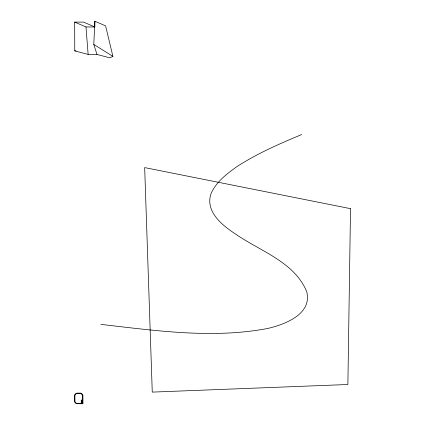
<?xml version="1.0" encoding="UTF-8"?>
<svg xmlns="http://www.w3.org/2000/svg" width="425" height="425" viewBox="0 0 425 425"><rect width="100%" height="100%" fill="white"/><g stroke="black" fill="none" stroke-linecap="round" stroke-linejoin="round"><path stroke-width="0.64" d="M96.99 54.432L93.797 44.439L94.844 21.25L105.597 25.872L112.912 56.387L109.719 57.816L96.99 54.432L88.129 54.432L74.752 50.873L74.688 22.105L83.55 22.105L94.844 26.961L94.844 21.25M301.702 134.555C279.289 143.836 256.966 153.632 236.555 166.86C226.594 174.053 216.314 181.852 211.129 193.364C204.754 211.135 221.839 225.048 234.972 233.66C259.643 250.994 294.461 261.71 306.744 291.752C312.348 314.24 284.723 324.519 267.729 328.451C212.569 338.953 155.986 330.661 100.831 324.387M74.688 22.105L85.988 26.961L94.844 26.961M74.752 50.873L76.017 50.873M93.797 44.439L112.912 56.387M85.988 26.961L88.129 54.432M82.588 396.047L82.572 403.75L82.965 403.75L82.907 395.447A2.858 2.858 0 0 0 82.609 394.65L81.372 393.412A2.741 2.741 0 0 0 80.575 393.13L76.84 393.13A2.773 2.773 0 0 0 76.043 393.417L75.565 393.741A3.145 3.145 0 0 0 74.965 394.395L74.816 394.639A2.741 2.741 0 0 0 74.534 395.436L74.598 401.678A2.757 2.757 0 0 0 74.965 402.443L75.799 403.272A2.784 2.784 0 0 0 76.569 403.628L81.876 403.75L81.876 403.357L76.925 403.314A2.428 2.428 0 0 1 76.017 402.942L75.161 402.013A2.396 2.396 0 0 1 74.917 401.317L74.917 395.516A2.369 2.369 0 0 1 75.161 394.825L76.229 393.763A2.401 2.401 0 0 1 76.92 393.513L80.495 393.513A2.412 2.412 0 0 1 81.191 393.763L82.269 394.836A2.539 2.539 0 0 1 82.524 395.537L82.588 396.047M350.519 208.659L347.878 384.508L152.267 392.11L144.67 167.593L350.519 208.659M81.876 400.122L81.223 400.122L81.223 400.515L81.876 400.515L81.876 400.122M81.876 401.2L81.223 401.2L81.223 401.593L81.876 401.593L81.876 401.2M81.876 402.278L81.223 402.278L81.223 402.672L81.876 402.672L81.876 402.278"/></g></svg>
